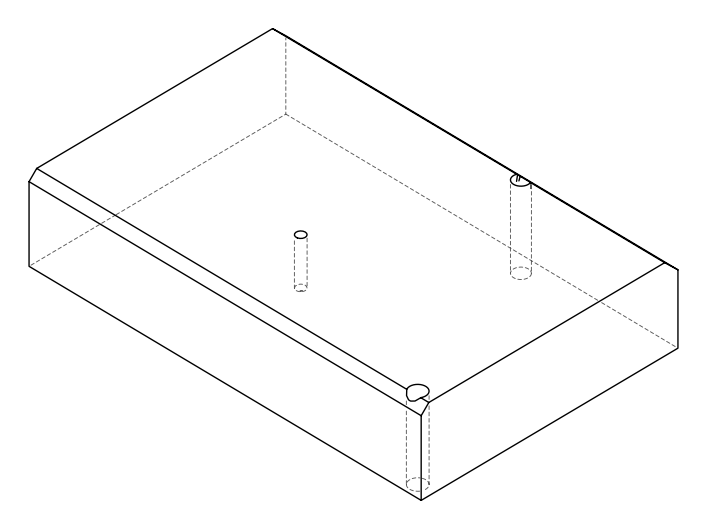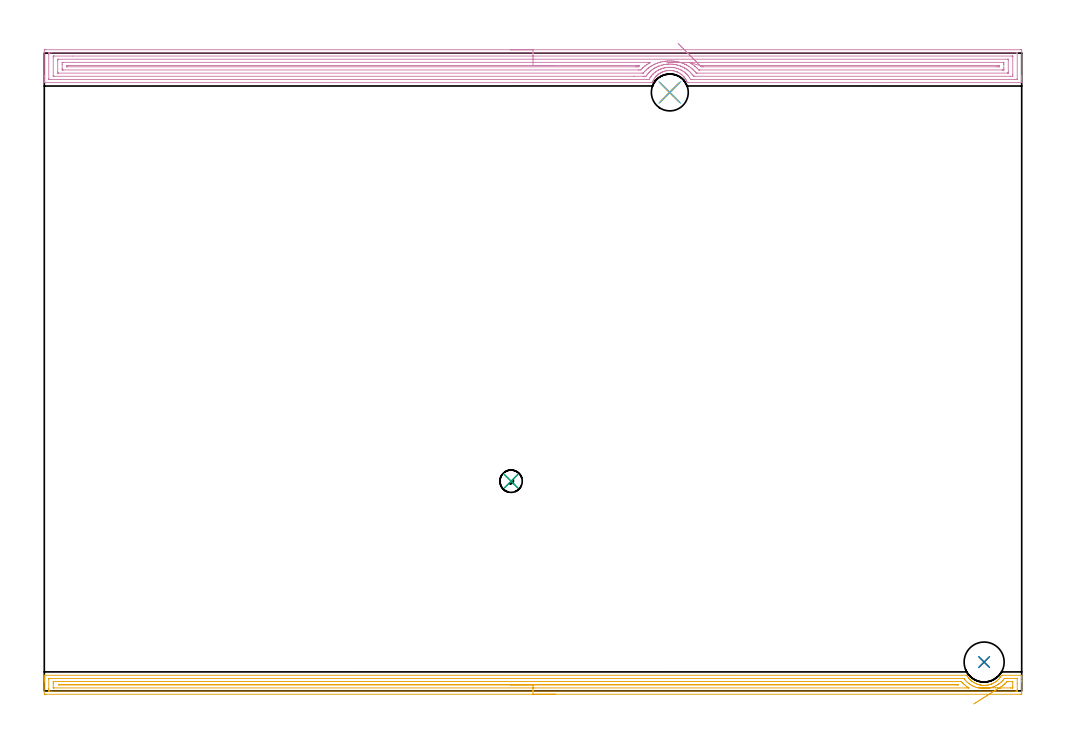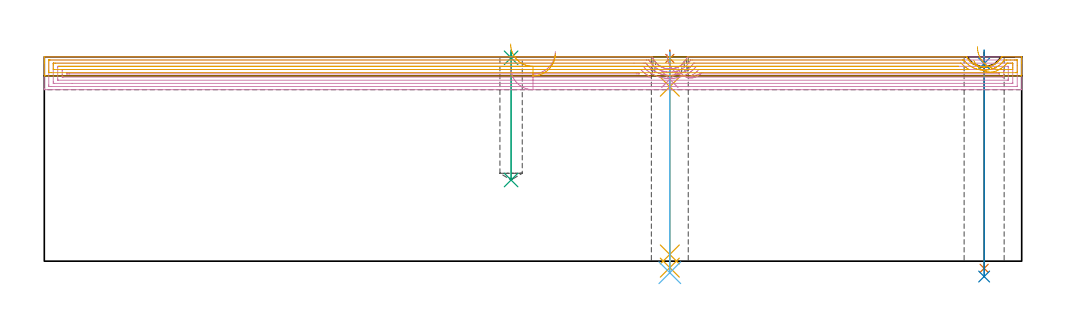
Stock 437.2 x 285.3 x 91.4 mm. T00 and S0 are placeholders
(PLAN: 11 operations, 7 tool changes, 37.2 min)
(1 SPOT_DRILL | STEP1HOLE | NXT0321_9005460120000 | 0.03 min | 2 mm3)
(2 SPOT_DRILL_1 | STEP1HOLE_1 | NXT0321_9005460120000 | 0.05 min | 182 mm3)
(3 SPOT_DRILL_2 | STEP1POCKET | NXT0321_9005460120000 | 0.03 min | 1 mm3)
(4 DRILL_BLIND_HOLE_INTO_CENTER | STEP1HOLE | NXT0301_038 | 0.05 min | 318 mm3)
(5 GUN_DRILL_THROUGH_HOLE | STEP1HOLE | UGT0307_002 | 0.45 min | 2286 mm3)
(6 SPADE_DRILL_TO_ENLARGE_THROUGH_HOLE | STEP1HOLE | UGT0306_007 | 0.4 min | 16893 mm3)
(7 DRILL_THROUGH_HOLE_INTO_CENTER | STEP1HOLE_1 | NXT0301_065 | 0.39 min | 6170 mm3)
(8 DRILL_TO_ENLARGE_THROUGH_HOLE | STEP1HOLE_1 | UGT0301_249 | 0.4 min | 16603 mm3)
(9 DRILL_BLIND_HOLE_INTO_CENTER_1 | STEP1POCKET | UGT0301_032 | 0.23 min | 4146 mm3)
(10 AREA_MILL | FG_CHAMFER_SURFACE | UGT0205_001 | 21.12 min | 47103 mm3)
(11 AREA_MILL_1 | FG_CHAMFER_SURFACE_1 | UGT0205_001 | 14.06 min | 15697 mm3)
(TOOL NXT0321_9005460120000 | NC Spot Drill, 142deg, 12mm, Carbide, Uncoated | D12 PA142 FL30 Z2)
(TOOL NXT0301_038 | Carbide Drill 6.7mm [860.1-0670-034A1-MM 2214] | D6.7 PA140 FL53 Z2)
(TOOL UGT0307_002 | Gun Drill 6 mm | D6 PA130 FL24 Z1)
(TOOL UGT0306_007 | Spade Drill 16.5mm | D16.5 PA132 FL10 Z2)
(TOOL NXT0301_065 | Carbide Drill 9.4mm [860.1-0940-075A1-MM 2214] | D9.4 PA140 FL98 Z2)
(TOOL UGT0301_249 | Twist Drill 17.9 mm | D17.9 PA118 FL130 Z2)
(TOOL UGT0301_032 | Twist Drill 10 mm | D10 PA118 FL87 Z2)
(TOOL UGT0205_001 | Chamfer Mill 20 x 3 x 45 deg. | D20 FL50 Z2)
(OP 1 SPOT_DRILL)
G17 G21 G94 G90
T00 M6
G54
G17 G0 G90 X279.8 Y267.7 S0 M3
G43 Z101.4 H0
G94 G81 G98 Z90.681 F250. R94.4
G80
M5
M2
(OP 2 SPOT_DRILL_1)
G17 G21 G94 G90
T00 M6
G54
G17 G0 G90 X420.4 Y12.9 S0 M3
G43 Z101.4 H0
G94 G81 G98 Z88.4 F250. R94.4
G80
M5
M2
(OP 3 SPOT_DRILL_2)
G17 G21 G94 G90
T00 M6
G54
G17 G0 G90 X208.8 Y93.8 S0 M3
G43 Z101.4 H0
G94 G81 G98 Z90.97 F250. R94.4
G80
M5
M2
(OP 4 DRILL_BLIND_HOLE_INTO_CENTER)
G17 G21 G94 G90
T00 M6
G54
G17 G0 G90 X279.8 Y267.7 S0 M3
G43 Z101.4 H1
G94 G81 G98 Z81.35 F250. R93.4
G80
M5
M2
(OP 5 GUN_DRILL_THROUGH_HOLE)
G17 G21 G94 G90
T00 M6
G54
G17 G0 G90 X279.8 Y267.7 M8
G43 Z101.4 H0
Z91.209
S716 M3
G94 G1 Z78.043 F125. M26
G4 X.084
Z3. F250.
G4 X.084
Z-2.899 F125.
G4 X.084
M5
M9
G0 Z91.209
Z101.4
M2
(OP 6 SPADE_DRILL_TO_ENLARGE_THROUGH_HOLE)
G17 G21 G94 G90
T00 M6
G54
G17 G0 G90 X279.8 Y267.7 S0 M3
G43 Z101.4 H0
G94 G73 G98 Z-5.173 F250. Q16.096 R93.4
G80
M5
M2
(OP 7 DRILL_THROUGH_HOLE_INTO_CENTER)
G17 G21 G94 G90
T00 M6
G54
G17 G0 G90 X420.4 Y12.9 S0 M3
G43 Z101.4 H1
G94 G73 G98 Z-3.211 F250. Q8.601 R93.4
G80
M5
M2
(OP 8 DRILL_TO_ENLARGE_THROUGH_HOLE)
G17 G21 G94 G90
T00 M6
G54
G17 G0 G90 X420.4 Y12.9 S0 M3
G43 Z101.4 H0
G94 G73 G98 Z-6.878 F250. Q16.38 R93.4
G80
M5
M2
(OP 9 DRILL_BLIND_HOLE_INTO_CENTER_1)
G17 G21 G94 G90
T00 M6
G54
G17 G0 G90 X208.8 Y93.8 S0 M3
G43 Z101.4 H0
G94 G81 G98 Z36.3 F250. R93.4
G80
M5
M2
(OP 10 AREA_MILL)
G17 G21 G94 G90
T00 M6
G54
G17 G0 G90 X208.6 Y286.8 S1061 M3
G43 Z101.4 H0
Z86.7
G94 G1 X208.638 Z85.828 F250.
X208.752 Z84.964
X208.941 Z84.112
X209.203 Z83.28
X209.537 Z82.474
X209.94 Z81.7
X210.409 Z80.964
X210.94 Z80.272
X211.529 Z79.629
X212.172 Z79.04
X212.864 Z78.508
X213.6 Z78.04
X214.374 Z77.637
X215.18 Z77.303
X216.012 Z77.041
X216.864 Z76.852
X217.728 Z76.738
X218.6 Z76.7
X436.582
X437.119 Y286.794 Z76.704
X437.19 Y286.792 Z76.706
X437.2 Y286.715 Z76.782
Y275.078 Z88.417
Y274.539 Z88.958
Y274.203 Z89.293
Y273.664 Z89.832
Y273.329 Z90.166
Y272.372 Z91.128
X437.197 Y272.233 Z91.259
X437.19 Y272.102 Z91.388
X437.028 Y272.1 Z91.4
X288.283
X287.639 Y272.101 Z91.386
X287.503 Y272.409 Z91.088
X287.36 Y272.743 Z90.755
X287.283 Y272.891 Z90.604
X287.221 Y273.015 Z90.484
X287.201 Y273.054 Z90.445
X287.092 Y273.246 Z90.253
X286.945 Y273.503 Z89.995
X286.777 Y273.766 Z89.733
X286.663 Y273.944 Z89.555
X286.466 Y274.222 Z89.277
X286.217 Y274.532 Z88.967
X286.198 Y274.553 Z88.945
X286.121 Y274.64 Z88.856
X285.989 Y274.794 Z88.705
X285.953 Y274.834 Z88.665
X285.574 Y275.225 Z88.272
X285.293 Y275.479 Z88.018
X285.078 Y275.661 Z87.838
X285.003 Y275.724 Z87.775
X284.681 Y275.968 Z87.531
X284.239 Y276.26 Z87.236
X283.788 Y276.532 Z86.967
X283.729 Y276.564 Z86.935
X283.634 Y276.614 Z86.884
X283.369 Y276.739 Z86.758
X283.267 Y276.788 Z86.71
X283.178 Y276.827 Z86.673
X283.084 Y276.867 Z86.633
X282.923 Y276.934 Z86.561
X282.895 Y276.946 Z86.549
X282.45 Y277.109 Z86.389
X282.002 Y277.247 Z86.25
X281.556 Y277.355 Z86.143
X281.235 Y277.417 Z86.082
X281.136 Y277.435 Z86.061
X281.109 Y277.44 Z86.055
X280.876 Y277.476 Z86.022
X280.643 Y277.504 Z85.994
X280.188 Y277.533 Z85.96
X279.992 Y277.542 Z85.952
X279.94
X279.846 Y277.54 Z85.95
X279.727 Y277.541 Z85.951
X279.602 Y277.542 Z85.952
X279.349 Y277.531 Z85.964
X279.323 Y277.53 Z85.965
X279.1 Y277.515 Z85.984
X278.957 Y277.504 Z85.994
X278.456 Y277.43 Z86.064
X278.43 Y277.427 Z86.069
X278.346 Y277.413 Z86.087
X277.982 Y277.342 Z86.157
X277.537 Y277.229 Z86.268
X277.088 Y277.087 Z86.41
X276.644 Y276.917 Z86.578
X276.463 Y276.838 Z86.662
X276.438 Y276.827 Z86.673
X276.222 Y276.728 Z86.769
X275.968 Y276.614 Z86.884
X275.751 Y276.498 Z87.
X275.575 Y276.389 Z87.107
X275.478 Y276.331 Z87.168
X275.3 Y276.222 Z87.277
X274.858 Y275.924 Z87.576
X274.839 Y275.91 Z87.59
X274.597 Y275.724 Z87.775
X274.522 Y275.661 Z87.838
X274.275 Y275.45 Z88.047
X273.965 Y275.165 Z88.332
X273.646 Y274.835 Z88.665
X273.626 Y274.811 Z88.689
X273.48 Y274.64 Z88.855
X273.393 Y274.541 Z88.957
X273.351 Y274.492 Z89.006
X273.072 Y274.142 Z89.358
X273.043 Y274.1 Z89.399
X272.935 Y273.944 Z89.555
X272.822 Y273.766 Z89.733
X272.655 Y273.503 Z89.995
X272.5 Y273.228 Z90.271
X272.401 Y273.054 Z90.445
X272.389 Y273.028 Z90.47
X272.321 Y272.891 Z90.604
X272.202 Y272.653 Z90.845
X272.179 Y272.606 Z90.892
X272.084 Y272.385 Z91.112
X271.962 Y272.101 Z91.386
X271.309 Y272.1 Z91.4
X0.172
X0.01 Y272.103 Z91.388
X0.005 Y272.158 Z91.334
X0.001 Y272.235 Z91.257
X0. Y272.372 Z91.127
Y272.657 Z90.843
Y273.329 Z90.166
Y274.539 Z88.958
Y275.078 Z88.417
Y286.446 Z77.051
X0.004 Y286.719 Z76.778
X0.01 Y286.792 Z76.705
X0.086 Y286.799 Z76.699
X0.618 Y286.8 Z76.7
X218.6
Y285.386 Z78.114
X434.795 Y285.385 Z78.115
X434.986 Y285.384 Z78.116
X435.146 Y285.381 Z78.119
X435.18 Y285.379 Z78.121
X435.19 Y285.363 Z78.137
X435.193 Y285.333 Z78.167
X435.199 Y285.176 Z78.324
Y273.808 Z89.692
X435.195 Y273.675 Z89.825
X435.19 Y273.57 Z89.93
X435.182 Y273.521 Z89.979
X435.146 Y273.52 Z89.98
X434.795 Y273.516 Z89.984
X434.605 Y273.515 Z89.985
X433.902 Y273.514 Z89.986
X289.88
X289.176 Y273.517 Z89.983
X289.13 Y273.519 Z89.981
X289.109 Y273.521 Z89.979
X289.088 Y273.544 Z89.956
X288.682 Y274.203 Z89.297
X288.283 Y274.802 Z88.698
X288.068 Y275.078 Z88.422
X287.76 Y275.445 Z88.055
X287.389 Y275.849 Z87.651
X287.285 Y275.952 Z87.548
X286.879 Y276.331 Z87.169
X286.496 Y276.655 Z86.845
X286.27 Y276.827 Z86.673
X285.603 Y277.287 Z86.213
X284.903 Y277.701 Z85.799
X284.709 Y277.801 Z85.699
X284.504 Y277.902 Z85.598
X283.816 Y278.196 Z85.304
X283.028 Y278.473 Z85.027
X282.923 Y278.505 Z84.995
X282.68 Y278.576 Z84.924
X282.029 Y278.723 Z84.777
X281.84 Y278.761 Z84.739
X281.136 Y278.873 Z84.627
X280.796 Y278.908 Z84.592
X280.242 Y278.944 Z84.556
X279.857 Y278.952 Z84.548
X279.349 Y278.943 Z84.557
X278.994 Y278.923 Z84.577
X278.456 Y278.869 Z84.631
X278.194 Y278.831 Z84.669
X277.562 Y278.721 Z84.779
X277.439 Y278.697 Z84.803
X276.922 Y278.576 Z84.924
X276.724 Y278.521 Z84.979
X276.7 Y278.514 Z84.986
X276.669 Y278.504 Z84.996
X276.06 Y278.297 Z85.203
X275.94 Y278.253 Z85.247
X275.776 Y278.188 Z85.312
X275.429 Y278.041 Z85.459
X274.882 Y277.798 Z85.702
X274.816 Y277.766 Z85.734
X274.693 Y277.701 Z85.799
X274.253 Y277.443 Z86.057
X273.989 Y277.281 Z86.219
X273.713 Y277.097 Z86.403
X273.323 Y276.827 Z86.673
X273.194 Y276.731 Z86.769
X273.095 Y276.653 Z86.847
X272.715 Y276.325 Z87.175
X272.308 Y275.952 Z87.548
X272.255 Y275.901 Z87.599
X272.202 Y275.846 Z87.654
X271.835 Y275.437 Z88.063
X271.528 Y275.078 Z88.422
X271.43 Y274.958 Z88.542
X271.309 Y274.802 Z88.698
X271.067 Y274.44 Z89.06
X270.916 Y274.203 Z89.297
X270.73 Y273.898 Z89.602
X270.508 Y273.53 Z89.97
X270.415 Y273.521 Z89.979
X270.222 Y273.518 Z89.982
X269.522 Y273.515 Z89.985
X269.332 Y273.514 Z89.986
X2.405 Y273.515 Z89.985
X2.214 Y273.516 Z89.984
X2.054 Y273.519 Z89.981
X2.02 Y273.521 Z89.979
X2.01 Y273.538 Z89.962
X2.007 Y273.567 Z89.933
X2.001 Y273.724 Z89.776
X2. Y284.697 Z78.803
X2.001 Y285.093 Z78.407
X2.005 Y285.226 Z78.274
X2.01 Y285.331 Z78.169
X2.018 Y285.379 Z78.121
X2.054 Y285.38 Z78.12
X2.405 Y285.384 Z78.116
X2.595 Y285.385 Z78.115
X3.298 Y285.386 Z78.114
X218.6
Y283.972 Z79.528
X432.857 Y283.971 Z79.529
X433.008 Y283.969 Z79.531
X433.159 Y283.965 Z79.535
X433.191 Y283.962 Z79.538
X433.194 Y283.935 Z79.565
X433.198 Y283.885 Z79.615
X433.199 Y283.822 Z79.678
X433.2 Y283.635 Z79.865
Y275.765 Z87.735
X433.196 Y275.078 Z88.422
X433.193 Y274.984 Z88.516
X433.19 Y274.942 Z88.558
X433.154 Y274.935 Z88.565
X432.115 Y274.929 Z88.571
X290.963
X290.811 Y274.93 Z88.57
X290.506 Y274.934 Z88.566
X290.426 Y274.936 Z88.564
X290.41 Y274.954 Z88.546
X290.378 Y274.996 Z88.504
X290.32 Y275.078 Z88.422
X290.069 Y275.437 Z88.063
X289.66 Y275.952 Z87.548
X289.176 Y276.495 Z87.005
X288.855 Y276.827 Z86.673
X288.283 Y277.349 Z86.151
X287.852 Y277.701 Z85.799
X287.389 Y278.03 Z85.47
X287.061 Y278.256 Z85.244
X286.554 Y278.576 Z84.924
X286.496 Y278.611 Z84.889
X286.405 Y278.665 Z84.835
X285.842 Y278.964 Z84.536
X285.603 Y279.078 Z84.422
X284.757 Y279.45 Z84.05
X284.709 Y279.468 Z84.032
X284.68 Y279.479 Z84.021
X283.816 Y279.767 Z83.733
X283.353 Y279.903 Z83.597
X282.923 Y280.005 Z83.495
X282.594 Y280.08 Z83.42
X282.201 Y280.156 Z83.344
X282.029 Y280.184 Z83.316
X281.617 Y280.246 Z83.254
X281.154 Y280.307 Z83.193
X281.136 Y280.309 Z83.191
X280.966 Y280.325 Z83.175
X280.242 Y280.364 Z83.136
X280.201 Y280.365 Z83.135
X279.349 Y280.363 Z83.137
X279.311 Y280.362 Z83.138
X278.66 Y280.325 Z83.175
X278.475 Y280.306 Z83.194
X278.456 Y280.304 Z83.196
X278.044 Y280.253 Z83.247
X277.688 Y280.202 Z83.298
X277.562 Y280.181 Z83.319
X276.934 Y280.065 Z83.435
X276.669 Y280.005 Z83.495
X276.217 Y279.893 Z83.607
X275.776 Y279.763 Z83.737
X275.537 Y279.684 Z83.816
X274.882 Y279.461 Z84.039
X274.874 Y279.458 Z84.042
X274.854 Y279.45 Z84.05
X274.255 Y279.189 Z84.311
X273.989 Y279.07 Z84.43
X273.647 Y278.91 Z84.59
X273.095 Y278.609 Z84.891
X273.074 Y278.597 Z84.903
X273.039 Y278.576 Z84.924
X272.532 Y278.253 Z85.247
X272.202 Y278.033 Z85.467
X272.006 Y277.893 Z85.607
X271.746 Y277.701 Z85.799
X271.505 Y277.509 Z85.991
X271.309 Y277.346 Z86.154
X271.032 Y277.097 Z86.403
X270.741 Y276.827 Z86.673
X270.579 Y276.666 Z86.834
X270.415 Y276.496 Z87.004
X270.156 Y276.206 Z87.294
X269.937 Y275.952 Z87.548
X269.752 Y275.727 Z87.773
X269.522 Y275.437 Z88.063
X269.177 Y274.949 Z88.551
X268.933 Y274.936 Z88.564
X268.778 Y274.931 Z88.569
X268.629 Y274.929 Z88.571
X267.888 Y274.928 Z88.572
X263.781
X4.343 Y274.929 Z88.571
X4.192 Y274.931 Z88.569
X4.041 Y274.935 Z88.565
X4.009 Y274.938 Z88.562
X4.006 Y274.965 Z88.535
X4.003 Y275.015 Z88.485
X4.001 Y275.078 Z88.422
X4. Y275.265 Z88.235
Y283.136 Z80.364
X4.004 Y283.822 Z79.678
X4.007 Y283.916 Z79.584
X4.01 Y283.958 Z79.542
X4.046 Y283.966 Z79.534
X4.192 Y283.969 Z79.531
X4.343 Y283.971 Z79.529
X12.475 Y283.972 Z79.528
X218.6
Y282.557 Z80.943
X430.728
X431.06 Y282.556 Z80.944
X431.111 Y282.554 Z80.946
X431.164 Y282.55 Z80.95
X431.19 Y282.541 Z80.959
X431.2 Y282.073 Z81.427
Y276.827 Z86.673
X431.192 Y276.4 Z87.1
X431.19 Y276.353 Z87.147
X431.118 Y276.349 Z87.151
X430.987 Y276.345 Z87.155
X430.822 Y276.343 Z87.157
X292.35
X291.856 Y276.345 Z87.155
X291.692 Y276.348 Z87.152
X291.668 Y276.349 Z87.151
X291.648 Y276.366 Z87.134
X291.605 Y276.412 Z87.088
X291.525 Y276.503 Z86.997
X291.245 Y276.827 Z86.673
X290.963 Y277.143 Z86.357
X290.427 Y277.701 Z85.799
X290.069 Y278.031 Z85.469
X289.775 Y278.29 Z85.21
X289.427 Y278.576 Z84.924
X289.176 Y278.765 Z84.735
X288.463 Y279.274 Z84.226
X288.283 Y279.387 Z84.113
X288.18 Y279.45 Z84.05
X287.687 Y279.742 Z83.758
X287.389 Y279.908 Z83.592
X287.115 Y280.056 Z83.444
X286.569 Y280.325 Z83.175
X286.496 Y280.357 Z83.143
X286.436 Y280.384 Z83.116
X285.603 Y280.727 Z82.773
X284.962 Y280.951 Z82.549
X284.709 Y281.032 Z82.468
X284.166 Y281.199 Z82.301
X283.816 Y281.289 Z82.211
X283.694 Y281.318 Z82.182
X282.923 Y281.481 Z82.019
X282.57 Y281.544 Z81.956
X282.029 Y281.63 Z81.87
X281.527 Y281.69 Z81.81
X281.136 Y281.727 Z81.773
X280.563 Y281.76 Z81.74
X280.242 Y281.774 Z81.726
X279.654 Y281.775 Z81.725
X279.349 Y281.772 Z81.728
X278.791 Y281.745 Z81.755
X278.456 Y281.724 Z81.776
X277.969 Y281.675 Z81.825
X277.562 Y281.626 Z81.874
X277.185 Y281.568 Z81.932
X276.669 Y281.478 Z82.022
X276.429 Y281.434 Z82.066
X275.776 Y281.287 Z82.213
X275.704 Y281.269 Z82.231
X275.431 Y281.199 Z82.301
X275.011 Y281.073 Z82.427
X274.882 Y281.031 Z82.469
X274.349 Y280.847 Z82.653
X273.989 Y280.719 Z82.781
X273.704 Y280.604 Z82.896
X273.095 Y280.351 Z83.149
X273.077 Y280.343 Z83.157
X273.037 Y280.325 Z83.175
X272.476 Y280.056 Z83.444
X272.202 Y279.907 Z83.593
X271.907 Y279.739 Z83.761
X271.416 Y279.45 Z84.05
X271.35 Y279.41 Z84.09
X271.309 Y279.383 Z84.117
X270.822 Y279.052 Z84.448
X270.415 Y278.768 Z84.732
X270.304 Y278.685 Z84.815
X270.165 Y278.576 Z84.924
X269.818 Y278.285 Z85.215
X269.522 Y278.032 Z85.468
X269.348 Y277.872 Z85.628
X269.168 Y277.701 Z85.799
X268.902 Y277.434 Z86.066
X268.629 Y277.148 Z86.352
X268.475 Y276.977 Z86.523
X267.957 Y276.38 Z87.12
X267.916 Y276.35 Z87.15
X267.858 Y276.347 Z87.153
X267.735 Y276.345 Z87.155
X267.336 Y276.343 Z87.157
X6.473
X6.141 Y276.344 Z87.156
X6.089 Y276.346 Z87.154
X6.037 Y276.35 Z87.15
X6.01 Y276.359 Z87.141
X6. Y276.827 Z86.673
Y282.073 Z81.427
X6.008 Y282.5 Z81.
X6.01 Y282.547 Z80.953
X6.082 Y282.551 Z80.949
X6.213 Y282.555 Z80.945
X6.378 Y282.557 Z80.943
X218.6
Y281.143 Z82.357
X270.473
X271.09 Y281.138 Z82.362
X271.15 Y281.136 Z82.364
X271.116 Y281.114 Z82.386
X271.03 Y281.063 Z82.437
X270.73 Y280.891 Z82.609
X270.539 Y280.78 Z82.72
X270.415 Y280.706 Z82.794
X270.177 Y280.558 Z82.942
X269.806 Y280.325 Z83.175
X269.636 Y280.213 Z83.287
X269.522 Y280.135 Z83.365
X269.118 Y279.846 Z83.654
X268.629 Y279.487 Z84.013
X268.608 Y279.47 Z84.03
X268.584 Y279.45 Z84.05
X268.133 Y279.061 Z84.439
X267.735 Y278.713 Z84.787
X267.663 Y278.646 Z84.854
X267.59 Y278.576 Z84.924
X267.223 Y278.203 Z85.297
X266.842 Y277.814 Z85.686
X266.779 Y277.763 Z85.737
X265.949 Y277.757 Z85.743
X265.891
X8.601
X8.226 Y277.761 Z85.739
X8.04 Y277.764 Z85.736
X8.009 Y277.77 Z85.73
X8.005 Y277.803 Z85.697
X8.003 Y277.855 Z85.645
X8. Y278.346 Z85.154
Y280.095 Z83.405
X8.001 Y280.969 Z82.531
X8.003 Y281.061 Z82.439
X8.009 Y281.117 Z82.383
X8.014 Y281.137 Z82.363
X8.033 Y281.138 Z82.362
X8.241 Y281.141 Z82.359
X8.659 Y281.143 Z82.357
X218.6
Y279.729 Z83.771
X265.055
X265.665 Y279.728 Z83.772
X265.949 Y279.725 Z83.775
X266.217 Y279.722 Z83.778
X266.005 Y279.45 Z84.05
X265.979 Y279.42 Z84.08
X265.949 Y279.389 Z84.111
X265.775 Y279.228 Z84.272
X265.716 Y279.178 Z84.322
X265.644 Y279.176 Z84.324
X265.339 Y279.173 Z84.327
X265.055 Y279.172 Z84.328
X264.447 Y279.171 Z84.329
X10.16 Y279.172 Z84.328
X10.079 Y279.173 Z84.327
X10.03 Y279.176 Z84.324
X10.011 Y279.178 Z84.322
X10.009 Y279.189 Z84.311
X10.004 Y279.305 Z84.195
X10.003 Y279.45 Z84.05
X10.008 Y279.668 Z83.832
X10.01 Y279.716 Z83.784
X10.067 Y279.722 Z83.778
X10.164 Y279.725 Z83.775
X10.445 Y279.728 Z83.772
X11.054 Y279.729 Z83.771
X11.339
X218.6
X219.472 Z83.809
X220.337 Z83.923
X221.188 Z84.112
X222.02 Z84.374
X222.826 Z84.708
X223.6 Z85.111
X224.336 Z85.58
X225.028 Z86.111
X225.671 Z86.7
X226.26 Z87.343
X226.792 Z88.035
X227.26 Z88.771
X227.663 Z89.545
X227.997 Z90.351
X228.259 Z91.183
X228.448 Z92.035
X228.562 Z92.9
X228.6 Z93.771
G0 Z101.4
X278.588 Y281.043
Z92.458
G1 X278.618 Z91.586
X278.724 Y281.044 Z90.72
X278.904 Y281.046 Z89.866
X279.159 Y281.048 Z89.032
X279.485 Y281.051 Z88.223
X279.881 Y281.055 Z87.445
X280.342 Y281.059 Z86.705
X280.867 Y281.064 Z86.008
X281.45 Y281.07 Z85.359
X282.088 Y281.076 Z84.764
X282.775 Y281.082 Z84.226
X283.506 Y281.089 Z83.751
X284.276 Y281.096 Z83.341
X285.079 Y281.104 Z82.999
X285.908 Y281.112 Z82.729
X286.758 Y281.12 Z82.532
X287.622 Y281.128 Z82.41
X288.493 Y281.136 Z82.364
X289.176 Y281.143 Z82.357
X289.233
X428.599
X428.974 Y281.139 Z82.361
X429.16 Y281.136 Z82.364
X429.191 Y281.13 Z82.37
X429.194 Y281.097 Z82.403
X429.196 Y281.045 Z82.455
X429.2 Y280.555 Z82.945
Y280.325 Z83.175
Y278.576 Z84.924
X429.199 Y277.932 Z85.568
X429.196 Y277.839 Z85.661
X429.19 Y277.783 Z85.717
X429.186 Y277.763 Z85.737
X429.168 Y277.762 Z85.738
X428.96 Y277.759 Z85.741
X428.541 Y277.757 Z85.743
X428.484
X293.168 Y277.758 Z85.742
X292.959 Y277.759 Z85.741
X292.855 Y277.762 Z85.738
X292.807 Y277.764 Z85.736
X292.75 Y277.813 Z85.687
X291.999 Y278.576 Z84.924
X291.856 Y278.711 Z84.789
X291.459 Y279.064 Z84.436
X291.012 Y279.45 Z84.05
X290.963 Y279.49 Z84.01
X290.766 Y279.643 Z83.857
X290.069 Y280.133 Z83.367
X289.789 Y280.325 Z83.175
X289.176 Y280.709 Z82.791
X288.493 Y281.136 Z82.364
X293.294 Y279.726 Z83.774
X293.317 Y279.728 Z83.772
X293.358 Y279.729 Z83.771
X293.643
X427.04 Y279.728 Z83.772
X427.121 Y279.727 Z83.773
X427.17 Y279.724 Z83.776
X427.19 Y279.722 Z83.778
X427.191 Y279.711 Z83.789
X427.196 Y279.595 Z83.905
X427.197 Y279.45 Z84.05
X427.192 Y279.232 Z84.268
X427.19 Y279.184 Z84.316
X427.133 Y279.178 Z84.322
X427.036 Y279.175 Z84.325
X426.755 Y279.172 Z84.328
X426.146 Y279.171 Z84.329
X425.861
X294.821
X294.536 Y279.172 Z84.328
X293.923 Y279.176 Z84.324
X293.862 Y279.178 Z84.322
X293.643 Y279.392 Z84.108
X293.581 Y279.45 Z84.05
X293.514 Y279.514 Z83.986
X293.337 Y279.683 Z83.817
X293.294 Y279.726 Z83.774
X292.78 Y280.247 Z83.3
X292.239 Y280.796 Z82.891
X291.675 Y281.368 Z82.551
X291.092 Y281.959 Z82.282
X290.495 Y282.564 Z82.086
X289.889 Y283.179 Z81.965
X289.277 Y283.8 Z81.92
X288.665 Y284.42 Z81.952
X288.057 Y285.037 Z82.059
X287.458 Y285.644 Z82.241
X286.873 Y286.238 Z82.496
X286.305 Y286.814 Z82.824
X285.759 Y287.367 Z83.221
X285.24 Y287.894 Z83.683
X284.751 Y288.39 Z84.209
X284.296 Y288.851 Z84.793
X283.879 Y289.274 Z85.432
X283.502 Y289.657 Z86.12
G0 Z101.4
M5
M2
(OP 11 AREA_MILL_1)
G17 G21 G94 G90
T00 M6
G54
G17 G0 G90 X228.6 Y-1.5 S1061 M3
G43 Z101.4 H0
Z92.9
G94 G1 X228.562 Z92.028 F250.
X228.448 Z91.164
X228.259 Z90.312
X227.997 Z89.48
X227.663 Z88.674
X227.26 Z87.9
X226.792 Z87.164
X226.26 Z86.472
X225.671 Z85.829
X225.028 Z85.24
X224.336 Z84.709
X223.6 Z84.24
X222.826 Z83.837
X222.02 Z83.503
X221.188 Z83.241
X220.337 Z83.052
X219.472 Z82.938
X218.6 Z82.9
X0.618
X0.289 Y-1.497 Z82.902
X0.01 Y-1.493 Z82.904
X0. Y-1.176 Z83.222
Y4.059 Z88.453
Y4.596 Z88.993
Y4.931 Z89.327
Y5.468 Z89.864
Y5.803 Z90.198
Y6.751 Z91.151
X0.004 Y6.878 Z91.27
X0.01 Y6.998 Z91.389
X0.172 Y7. Z91.4
X412.461
X412.599 Y7.004 Z91.395
X412.603 Y7.002 Z91.393
X412.607 Y7. Z91.391
X412.729 Y6.805 Z91.203
X412.812 Y6.676 Z91.073
X412.94 Y6.474 Z90.872
X413.27 Y5.994 Z90.393
X413.354 Y5.892 Z90.291
X413.43 Y5.803 Z90.199
X413.544 Y5.664 Z90.064
X413.63 Y5.561 Z89.96
X413.652 Y5.537 Z89.936
X413.806 Y5.367 Z89.763
X414.008 Y5.142 Z89.54
X414.132 Y5.016 Z89.416
X414.163 Y4.984 Z89.384
X414.495 Y4.689 Z89.089
X414.586 Y4.609 Z89.009
X414.843 Y4.397 Z88.795
X414.902 Y4.349 Z88.746
X414.983 Y4.281 Z88.681
X415.02 Y4.25 Z88.65
X415.056 Y4.223 Z88.623
X415.497 Y3.924 Z88.321
X415.949 Y3.644 Z88.044
X416.478 Y3.36 Z87.757
X416.686 Y3.265 Z87.664
X416.842 Y3.194 Z87.593
X417.286 Y3.018 Z87.415
X417.641 Y2.895 Z87.293
X417.734 Y2.864 Z87.26
X417.821 Y2.841 Z87.235
X418.141 Y2.75 Z87.145
X418.18 Y2.739 Z87.134
X418.628 Y2.635 Z87.033
X418.714 Y2.621 Z87.017
X418.801 Y2.605 Z87.004
X419.073 Y2.557 Z86.956
X419.521 Y2.5 Z86.899
X419.861 Y2.469 Z86.866
X420.145 Y2.46 Z86.851
X420.206 Y2.455
X420.258 Y2.454 Z86.852
X420.481 Y2.456 Z86.851
X420.526 Z86.853
X420.554 Y2.457 Z86.852
X420.611
X420.939 Y2.469 Z86.866
X421.306 Y2.505 Z86.9
X421.395 Y2.516 Z86.911
X421.754 Y2.561 Z86.959
X422.199 Y2.64 Z87.039
X422.647 Y2.744 Z87.143
X423.092 Y2.871 Z87.27
X423.541 Y3.028 Z87.426
X423.628 Y3.064 Z87.46
X423.715 Y3.097 Z87.496
X423.935 Y3.186 Z87.584
X423.985 Y3.207 Z87.604
X424.075 Y3.248 Z87.644
X424.322 Y3.359 Z87.758
X424.878 Y3.66 Z88.059
X425.33 Y3.941 Z88.339
X425.78 Y4.251 Z88.649
X426.248 Y4.64 Z89.038
X426.664 Y5.011 Z89.409
X426.755 Y5.104 Z89.501
X426.792 Y5.142 Z89.54
X427.201 Y5.601 Z89.998
X427.318 Y5.741 Z90.14
X427.559 Y6.032 Z90.432
X427.86 Y6.473 Z90.872
X428.176 Y6.971 Z91.37
X428.201 Y6.994 Z91.393
X428.205 Y6.997 Z91.396
X428.541 Y7. Z91.4
X437.028
X437.19 Y6.998 Z91.389
X437.197 Y6.878 Z91.27
X437.2 Y6.751 Z91.15
Y6.473 Z90.873
Y5.803 Z90.198
Y4.596 Z88.993
Y4.059 Z88.453
Y-0.907 Z83.49
X437.196 Y-1.176 Z83.222
X437.19 Y-1.493 Z82.904
X436.911 Y-1.497 Z82.902
X436.582 Y-1.499 Z82.901
X218.6 Y-1.5 Z82.9
Y-0.086 Z84.314
X3.076
X2.405 Y-0.084 Z84.316
X2.179 Y-0.082 Z84.318
X2.054 Y-0.079 Z84.321
X2.009 Y-0.07 Z84.33
X2.007 Y-0.044 Z84.356
X2.002 Y0.09 Z84.49
X2. Y0.569 Z84.969
Y0.965 Z85.365
X2.001 Y5.326 Z89.726
X2.005 Y5.458 Z89.858
X2.01 Y5.563 Z89.963
X2.015 Y5.58 Z89.98
X2.029 Y5.581 Z89.981
X2.07 Y5.583 Z89.983
X2.405 Y5.585 Z89.985
X2.628 Y5.586 Z89.986
X410.674 Y5.585 Z89.985
X410.898
X411.232 Y5.58 Z89.98
X411.31 Y5.579 Z89.979
X411.441 Y5.414 Z89.814
X411.567 Y5.256 Z89.656
X411.845 Y4.931 Z89.331
X412.461 Y4.25 Z88.65
X412.661 Y4.059 Z88.459
X413.354 Y3.462 Z87.862
X413.709 Y3.186 Z87.586
X414.248 Y2.826 Z87.226
X414.57 Y2.627 Z87.027
X415.119 Y2.314 Z86.714
X415.141 Y2.302 Z86.702
X415.169 Y2.287 Z86.687
X415.747 Y2.018 Z86.418
X416.034 Y1.9 Z86.3
X416.724 Y1.64 Z86.04
X416.928 Y1.571 Z85.971
X416.985 Y1.554 Z85.954
X417.383 Y1.441 Z85.841
X417.821 Y1.337 Z85.737
X417.96 Y1.306 Z85.706
X418.714 Y1.172 Z85.572
X419.032 Y1.131 Z85.531
X419.608 Y1.072 Z85.472
X420.007 Y1.051 Z85.451
X420.501 Y1.046 Z85.446
X420.895 Y1.057 Z85.457
X421.395 Y1.091 Z85.491
X421.719 Y1.125 Z85.525
X422.288 Y1.204 Z85.604
X422.494 Y1.24 Z85.64
X422.808 Y1.3 Z85.7
X423.181 Y1.381 Z85.781
X423.232 Y1.392 Z85.792
X423.422 Y1.441 Z85.841
X423.987 Y1.612 Z86.012
X424.075 Y1.641 Z86.041
X424.576 Y1.824 Z86.224
X424.968 Y1.982 Z86.382
X425.202 Y2.086 Z86.486
X425.669 Y2.314 Z86.714
X425.861 Y2.419 Z86.819
X426.355 Y2.704 Z87.104
X426.755 Y2.955 Z87.355
X426.895 Y3.05 Z87.45
X427.088 Y3.186 Z87.586
X427.648 Y3.63 Z88.03
X427.882 Y3.83 Z88.23
X428.138 Y4.059 Z88.459
X428.343 Y4.252 Z88.652
X428.541 Y4.457 Z88.857
X428.767 Y4.711 Z89.111
X428.956 Y4.931 Z89.331
X429.17 Y5.19 Z89.59
X429.435 Y5.516 Z89.916
X429.496 Y5.579 Z89.979
X429.547 Y5.581 Z89.981
X429.66 Y5.584 Z89.984
X430.328 Y5.585 Z89.985
X430.551 Y5.586 Z89.986
X432.115
X434.125
X434.795 Y5.584 Z89.984
X435.021 Y5.582 Z89.982
X435.146 Y5.579 Z89.979
X435.191 Y5.57 Z89.97
X435.193 Y5.544 Z89.944
X435.198 Y5.41 Z89.81
X435.2 Y3.186 Z87.586
Y0.569 Z84.969
X435.199 Y0.174 Z84.574
X435.196 Y0.042 Z84.442
X435.19 Y-0.063 Z84.337
X435.185 Y-0.08 Z84.32
X435.171 Y-0.081 Z84.319
X435.13 Y-0.083 Z84.317
X434.795 Y-0.085 Z84.315
X434.572 Y-0.086 Z84.314
X218.6
Y1.328 Z85.728
X4.307 Y1.329 Z85.729
X4.192 Y1.33 Z85.73
X4.077 Y1.333 Z85.733
X4.01 Y1.336 Z85.736
X4.006 Y1.379 Z85.779
X4.003 Y1.441 Z85.841
X4. Y1.628 Z86.028
Y3.373 Z87.773
X4.007 Y4.059 Z88.459
X4.01 Y4.151 Z88.551
X4.015 Y4.165 Z88.565
X4.038 Y4.168 Z88.568
X4.078 Y4.17 Z88.57
X4.192 Y4.171 Z88.571
X4.969
X409.781
X409.896 Y4.169 Z88.569
X410.123 Y4.165 Z88.565
X410.237 Y4.059 Z88.459
X410.674 Y3.6 Z88.
X411.087 Y3.186 Z87.586
X411.567 Y2.772 Z87.172
X412.127 Y2.314 Z86.714
X412.461 Y2.075 Z86.475
X413.214 Y1.579 Z85.979
X413.524 Y1.397 Z85.797
X413.616 Y1.341 Z85.741
X413.584 Y1.335 Z85.735
X413.467 Y1.331 Z85.731
X413.354 Y1.33 Z85.73
X412.577 Y1.328 Z85.728
X218.6
Y2.743 Z87.143
X6.432
X6.418 Y2.744 Z87.144
X6.331 Y2.749 Z87.149
X6.423 Y2.752 Z87.152
X6.857 Y2.757 Z87.157
X6.872
X408.433
X408.872 Y2.756 Z87.156
X408.887 Y2.755 Z87.155
X408.92 Y2.749 Z87.149
X408.902 Y2.745 Z87.145
X408.887 Y2.744 Z87.144
X408.448 Y2.743 Z87.143
X408.009
X218.6
X217.728 Z87.181
X216.864 Z87.295
X216.012 Z87.483
X215.18 Z87.746
X214.374 Z88.08
X213.6 Z88.482
X212.864 Z88.951
X212.172 Z89.482
X211.529 Z90.072
X210.94 Z90.715
X210.409 Z91.407
X209.94 Z92.143
X209.537 Z92.916
X209.203 Z93.722
X208.941 Z94.554
X208.752 Z95.406
X208.638 Z96.271
X208.6 Z97.143
G0 Z101.4
X415.727 Y-5.864
Z89.865
G1 X416.102 Y-5.628 Z89.113
X416.531 Y-5.358 Z88.403
X417.011 Y-5.056 Z87.74
X417.538 Y-4.725 Z87.129
X418.108 Y-4.366 Z86.574
X418.717 Y-3.984 Z86.081
X419.36 Y-3.579 Z85.651
X420.032 Y-3.157 Z85.29
X420.728 Y-2.719 Z84.999
X421.443 Y-2.269 Z84.781
X422.172 Y-1.811 Z84.638
X422.908 Y-1.348 Z84.569
X423.647 Y-0.884 Z84.577
X424.382 Y-0.422 Z84.662
X425.108 Y0.035 Z84.821
X425.819 Y0.482 Z85.054
X426.511 Y0.917 Z85.36
X427.177 Y1.336 Z85.736
X427.252 Y1.383 Z85.783
X427.347 Y1.441 Z85.841
X427.534 Y1.552 Z85.952
X427.648 Y1.622 Z86.022
X428.076 Y1.896 Z86.296
X428.541 Y2.214 Z86.614
X428.674 Y2.314 Z86.714
X429.091 Y2.649 Z87.049
X429.435 Y2.934 Z87.334
X429.57 Y3.054 Z87.454
X429.714 Y3.186 Z87.586
X430.023 Y3.485 Z87.885
X430.328 Y3.806 Z88.206
X430.557 Y4.059 Z88.459
X430.624 Y4.129 Z88.529
X430.652 Y4.157 Z88.557
X430.76 Y4.164 Z88.564
X430.99 Y4.169 Z88.569
X431.106 Y4.171 Z88.571
X432.893
X433.008 Y4.17 Z88.57
X433.123 Y4.167 Z88.567
X433.19 Y4.164 Z88.564
X433.194 Y4.121 Z88.521
X433.197 Y4.059 Z88.459
X433.2 Y3.872 Z88.272
Y2.127 Z86.527
X433.193 Y1.441 Z85.841
X433.19 Y1.349 Z85.749
X433.185 Y1.335 Z85.735
X433.162 Y1.332 Z85.732
X433.123 Y1.33 Z85.73
X433.008 Y1.329 Z85.729
X432.231 Y1.328 Z85.728
X427.764 Y1.329 Z85.729
X427.648
X427.532 Y1.33 Z85.73
X427.301 Y1.333 Z85.733
X427.177 Y1.336 Z85.736
X426.307 Y1.357 Z85.795
X425.445 Y1.377 Z85.929
X424.599 Y1.396 Z86.137
X423.773 Y1.416 Z86.419
X422.975 Y1.434 Z86.771
X422.211 Y1.452 Z87.192
X421.487 Y1.469 Z87.678
X420.808 Y1.485 Z88.225
X420.178 Y1.499 Z88.829
X419.604 Y1.513 Z89.486
X419.09 Y1.525 Z90.19
X418.638 Y1.535 Z90.937
X418.254 Y1.544 Z91.72
X417.939 Y1.552 Z92.533
X417.696 Y1.557 Z93.371
X417.527 Y1.561 Z94.227
X417.434 Y1.563 Z95.094
X417.416 Y1.564 Z95.966
G0 Z101.4
M5
M2
